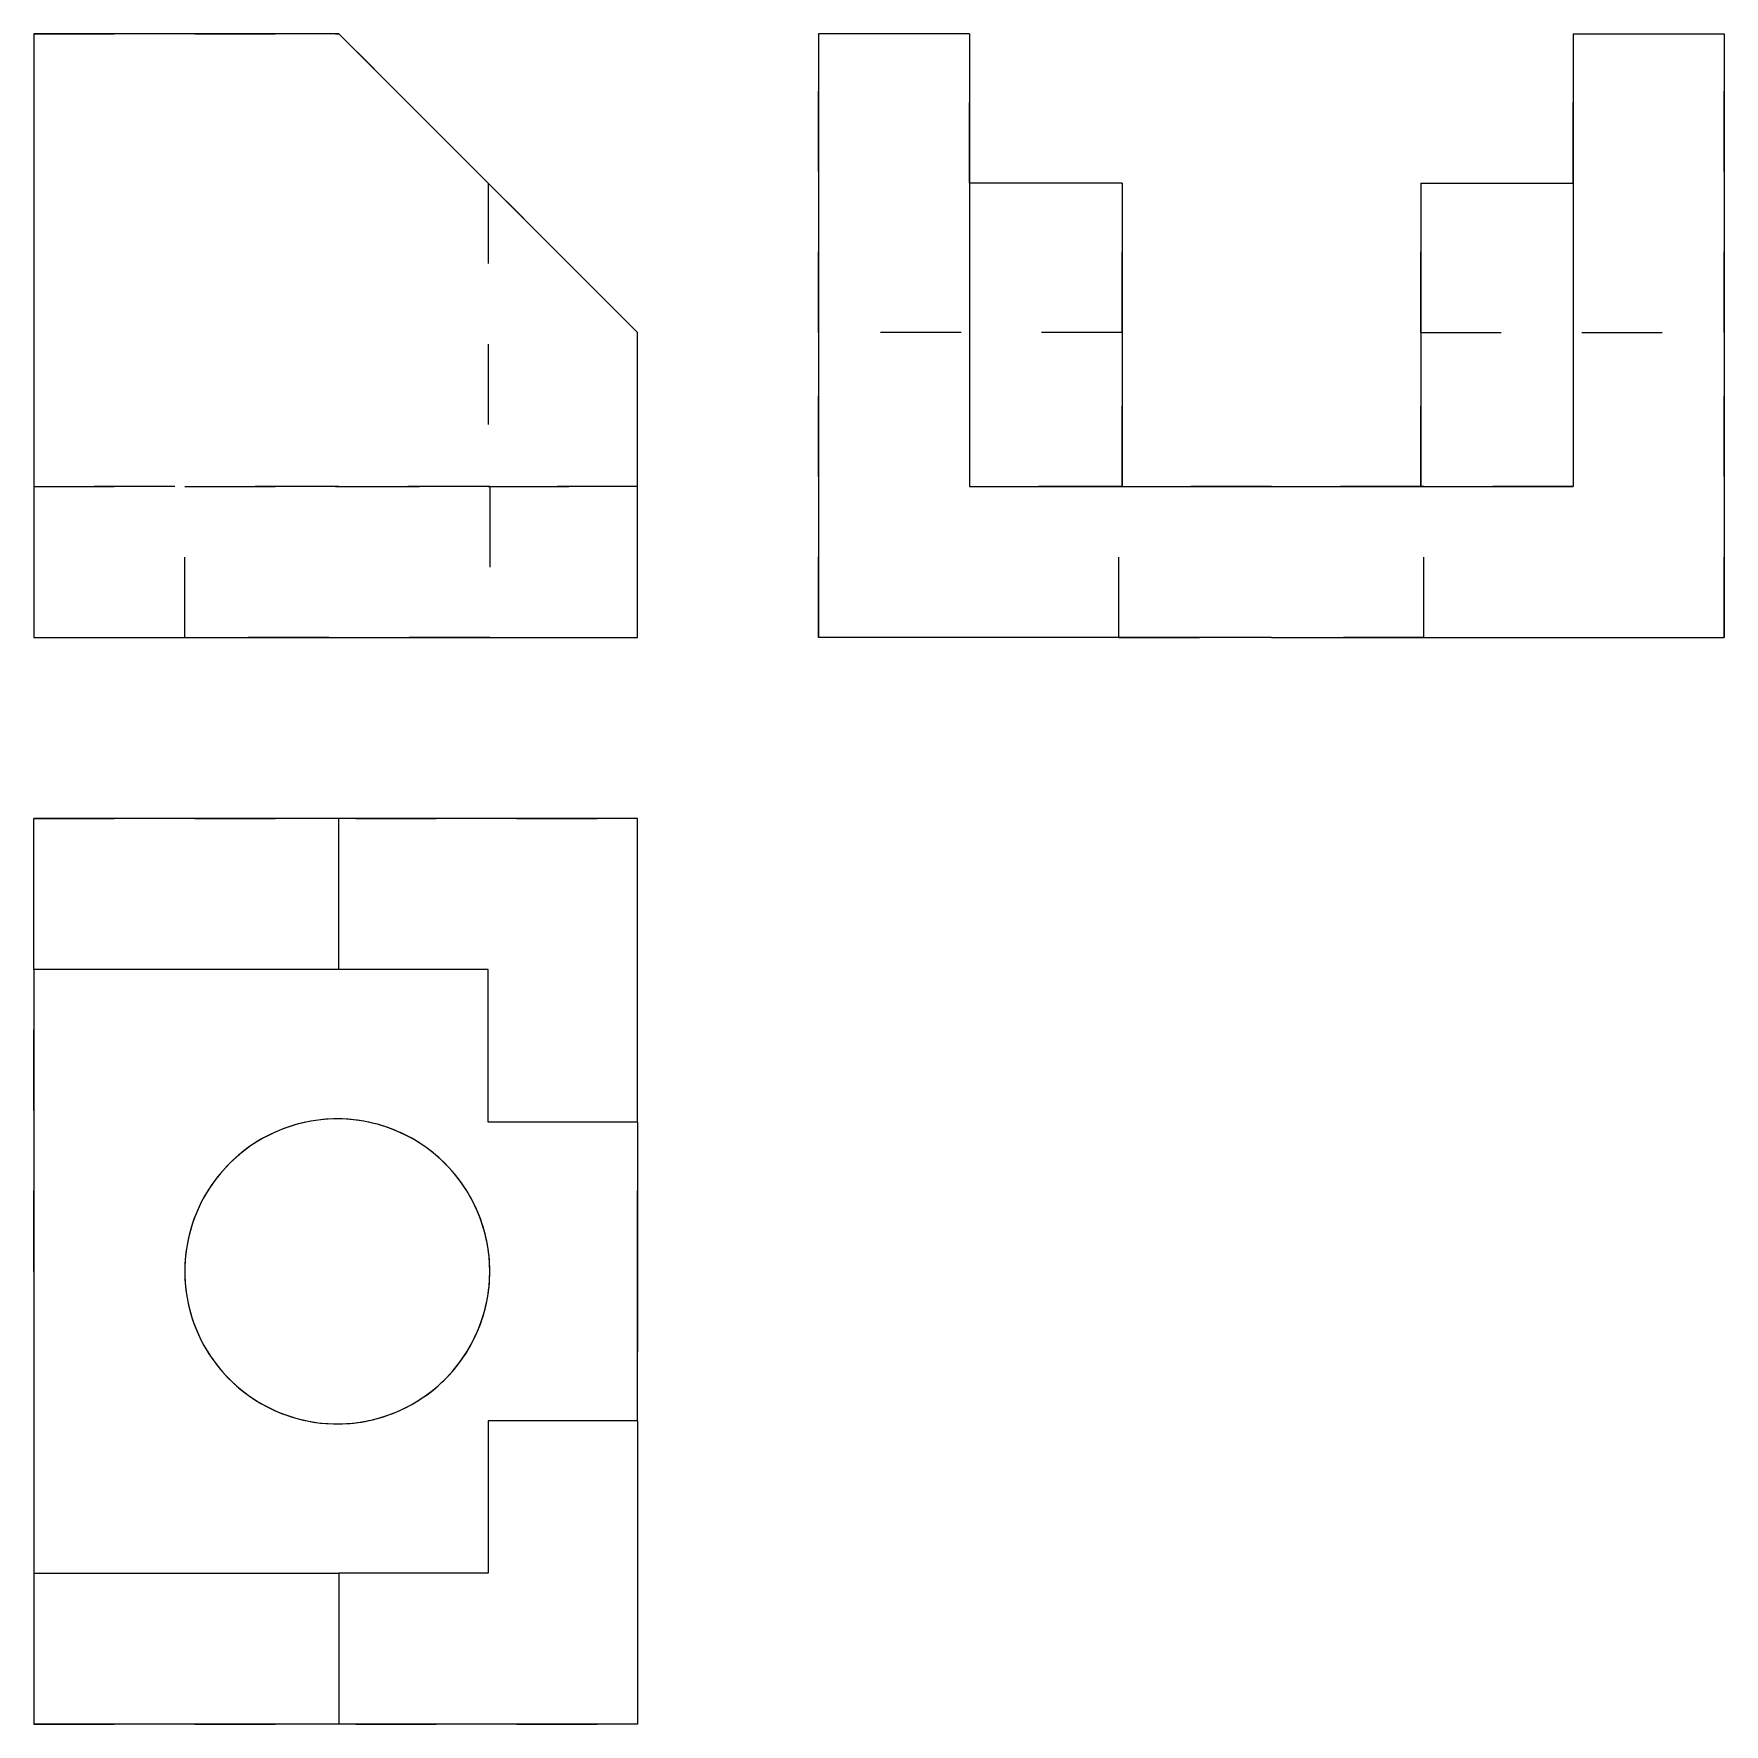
# Model space of a CAD drawing. Extents: x 0 to 2.1, y 0 to 2.1.
import ezdxf

# ---------------------------------------------------------------- set-up
doc = ezdxf.new("R2010")
doc.units = 0
doc.linetypes.add('HIDDEN', pattern=[0.05625, 0.037519, -0.018731])
for name, color, linetype in [('FRONT', 7, 'CONTINUOUS'), ('FRONT_HID', 7, 'HIDDEN'), ('LEFT', 7, 'CONTINUOUS'), ('LEFT_HID', 7, 'HIDDEN'), ('TOP', 7, 'CONTINUOUS'), ('TOP_HID', 7, 'HIDDEN')]:
    doc.layers.add(name, color=color, linetype=linetype)

msp = doc.modelspace()

# ---------------------------------------------------------------- linework, layer by layer
at = {"layer": 'FRONT'}
for p, q in [((0.378947, 2.1), (0, 2.1)), ((0, 2.1), (0, 1.35)), ((0.75, 1.728947), (0.378947, 2.1)), ((0.75, 1.35), (0.75, 1.728947)), ((0, 1.35), (0.75, 1.35))]:
    msp.add_line(p, q, dxfattribs=at)
at = {"layer": 'FRONT_HID', "linetype": 'HIDDEN'}
for p, q in [((0, 2.1), (0, 1.5375)), ((0, 2.1), (0, 1.5375)), ((0.375, 2.1), (0, 2.1)), ((0, 2.1), (0.375, 2.1)), ((0.378947, 2.1), (0.375, 2.1)), ((0.375, 2.1), (0.378947, 2.1)), ((0.564474, 1.914474), (0.378947, 2.1)), ((0.564474, 1.914474), (0.378947, 2.1)), ((0.564474, 1.914474), (0.564474, 1.5375)), ((0.75, 1.728947), (0.564474, 1.914474)), ((0.75, 1.728947), (0.564474, 1.914474)), ((0.564474, 1.914474), (0.564474, 1.5375)), ((0.564474, 1.914474), (0.564474, 1.5375)), ((0.564474, 1.914474), (0.564474, 1.5375)), ((0.75, 1.5375), (0.75, 1.728947)), ((0.75, 1.5375), (0.75, 1.728947)), ((0, 1.5375), (0, 1.35)), ((0, 1.5375), (0.375, 1.5375)), ((0.375, 1.5375), (0, 1.5375)), ((0.375, 1.5375), (0.1875, 1.5375)), ((0.1875, 1.5375), (0.375, 1.5375)), ((0.1875, 1.35), (0.1875, 1.5375)), ((0.375, 1.5375), (0.378947, 1.5375)), ((0.378947, 1.5375), (0.375, 1.5375)), ((0.378947, 1.5375), (0.375, 1.5375)), ((0.375, 1.5375), (0.378947, 1.5375)), ((0.566447, 1.5375), (0.378947, 1.5375)), ((0.378947, 1.5375), (0.566447, 1.5375)), ((0.564474, 1.5375), (0.378947, 1.5375)), ((0.378947, 1.5375), (0.564474, 1.5375)), ((0.564474, 1.5375), (0.75, 1.5375)), ((0.75, 1.5375), (0.564474, 1.5375)), ((0.566447, 1.5375), (0.566447, 1.35)), ((0.75, 1.35), (0.75, 1.5375)), ((0, 1.35), (0.1875, 1.35)), ((0.566447, 1.35), (0.1875, 1.35)), ((0.1875, 1.35), (0.566447, 1.35)), ((0.566447, 1.35), (0.75, 1.35))]:
    msp.add_line(p, q, dxfattribs=at)
at = {"layer": 'LEFT'}
for p, q in [((0.975, 2.1), (0.975, 1.35)), ((1.1625, 2.1), (0.975, 2.1)), ((1.1625, 2.1), (1.1625, 1.5375)), ((1.9125, 2.1), (1.9125, 1.5375)), ((1.9125, 2.1), (2.1, 2.1)), ((2.1, 2.1), (2.1, 1.35)), ((1.351974, 1.914474), (1.1625, 1.914474)), ((1.351974, 1.914474), (1.351974, 1.5375)), ((1.723026, 1.914474), (1.723026, 1.5375)), ((1.723026, 1.914474), (1.9125, 1.914474)), ((1.1625, 1.5375), (1.5375, 1.5375)), ((1.5375, 1.5375), (1.9125, 1.5375)), ((1.5375, 1.35), (0.975, 1.35)), ((1.5375, 1.35), (2.1, 1.35))]:
    msp.add_line(p, q, dxfattribs=at)
at = {"layer": 'LEFT_HID', "linetype": 'HIDDEN'}
for p, q in [((0.975, 1.728947), (0.975, 2.1)), ((1.1625, 1.914474), (1.1625, 2.1)), ((1.9125, 1.914474), (1.9125, 2.1)), ((2.1, 1.728947), (2.1, 2.1)), ((1.1625, 1.914474), (1.1625, 1.5375)), ((1.351974, 1.728947), (1.351974, 1.914474)), ((1.723026, 1.728947), (1.723026, 1.914474)), ((1.9125, 1.914474), (1.9125, 1.5375)), ((0.975, 1.35), (0.975, 1.728947)), ((1.351974, 1.728947), (0.975, 1.728947)), ((1.351974, 1.5375), (1.351974, 1.728947)), ((1.723026, 1.728947), (2.1, 1.728947)), ((1.723026, 1.5375), (1.723026, 1.728947)), ((2.1, 1.35), (2.1, 1.728947)), ((1.351974, 1.5375), (1.1625, 1.5375)), ((1.348037, 1.5375), (1.1625, 1.5375)), ((1.1625, 1.5375), (1.348037, 1.5375)), ((1.348037, 1.5375), (1.348026, 1.5375)), ((1.348026, 1.5375), (1.348037, 1.5375)), ((1.348026, 1.35), (1.348026, 1.5375)), ((1.5375, 1.5375), (1.348037, 1.5375)), ((1.348037, 1.5375), (1.726963, 1.5375)), ((1.351974, 1.5375), (1.5375, 1.5375)), ((1.726963, 1.5375), (1.5375, 1.5375)), ((1.723026, 1.5375), (1.5375, 1.5375)), ((1.9125, 1.5375), (1.723026, 1.5375)), ((1.726963, 1.5375), (1.726974, 1.5375)), ((1.726974, 1.5375), (1.726963, 1.5375)), ((1.9125, 1.5375), (1.726963, 1.5375)), ((1.726963, 1.5375), (1.9125, 1.5375)), ((1.726974, 1.35), (1.726974, 1.5375)), ((1.5375, 1.35), (1.348026, 1.35)), ((1.348026, 1.35), (1.5375, 1.35)), ((1.5375, 1.35), (1.726974, 1.35)), ((1.726974, 1.35), (1.5375, 1.35))]:
    msp.add_line(p, q, dxfattribs=at)
at = {"layer": 'TOP'}
for p, q in [((0.378947, 1.125), (0, 1.125)), ((0, 0.9375), (0, 1.125)), ((0.75, 1.125), (0.378947, 1.125)), ((0.378947, 0.9375), (0.378947, 1.125)), ((0.75, 0.748026), (0.75, 1.125)), ((0, 0.9375), (0, 0.5625)), ((0.375, 0.9375), (0, 0.9375)), ((0.378947, 0.9375), (0.375, 0.9375)), ((0.564474, 0.9375), (0.378947, 0.9375)), ((0.564474, 0.748026), (0.564474, 0.9375)), ((0.302021, 0.736518), (0.293496, 0.732593)), ((0.310729, 0.740016), (0.302021, 0.736518)), ((0.319601, 0.743079), (0.310729, 0.740016)), ((0.328612, 0.745698), (0.319601, 0.743079)), ((0.337743, 0.747868), (0.328612, 0.745698)), ((0.34697, 0.749583), (0.337743, 0.747868)), ((0.35627, 0.750839), (0.34697, 0.749583)), ((0.365621, 0.751633), (0.35627, 0.750839)), ((0.375, 0.751963), (0.365621, 0.751633)), ((0.378947, 0.751963), (0.375, 0.751963)), ((0.383639, 0.751856), (0.378947, 0.751963)), ((0.388326, 0.751633), (0.383639, 0.751856)), ((0.393007, 0.751294), (0.388326, 0.751633)), ((0.397677, 0.750839), (0.393007, 0.751294)), ((0.402335, 0.750269), (0.397677, 0.750839)), ((0.406978, 0.749583), (0.402335, 0.750269)), ((0.411602, 0.748783), (0.406978, 0.749583)), ((0.416205, 0.747868), (0.411602, 0.748783)), ((0.420783, 0.746839), (0.416205, 0.747868)), ((0.425335, 0.745698), (0.420783, 0.746839)), ((0.429857, 0.744444), (0.425335, 0.745698)), ((0.434347, 0.743079), (0.429857, 0.744444)), ((0.438801, 0.741602), (0.434347, 0.743079)), ((0.443218, 0.740016), (0.438801, 0.741602)), ((0.447594, 0.738321), (0.443218, 0.740016)), ((0.451926, 0.736518), (0.447594, 0.738321)), ((0.456213, 0.734609), (0.451926, 0.736518)), ((0.75, 0.748026), (0.564474, 0.748026)), ((0.75, 0.748026), (0.75, 0.5625)), ((0.269232, 0.718359), (0.261647, 0.712833)), ((0.277082, 0.723503), (0.269232, 0.718359)), ((0.285176, 0.728251), (0.277082, 0.723503)), ((0.293496, 0.732593), (0.285176, 0.728251)), ((0.460451, 0.732593), (0.456213, 0.734609)), ((0.464638, 0.730474), (0.460451, 0.732593)), ((0.468771, 0.728251), (0.464638, 0.730474)), ((0.472848, 0.725927), (0.468771, 0.728251)), ((0.476866, 0.723503), (0.472848, 0.725927)), ((0.480822, 0.720979), (0.476866, 0.723503)), ((0.484715, 0.718359), (0.480822, 0.720979)), ((0.488542, 0.715643), (0.484715, 0.718359)), ((0.492301, 0.712833), (0.488542, 0.715643)), ((0.240659, 0.694101), (0.23431, 0.687189)), ((0.247343, 0.700689), (0.240659, 0.694101)), ((0.254344, 0.706938), (0.247343, 0.700689)), ((0.261647, 0.712833), (0.254344, 0.706938)), ((0.495988, 0.709931), (0.492301, 0.712833)), ((0.499603, 0.706938), (0.495988, 0.709931)), ((0.503142, 0.703857), (0.499603, 0.706938)), ((0.506604, 0.700689), (0.503142, 0.703857)), ((0.509987, 0.697436), (0.506604, 0.700689)), ((0.513288, 0.694101), (0.509987, 0.697436)), ((0.516505, 0.690684), (0.513288, 0.694101)), ((0.222677, 0.672467), (0.217421, 0.664692)), ((0.228311, 0.679972), (0.222677, 0.672467)), ((0.23431, 0.687189), (0.228311, 0.679972)), ((0.519637, 0.687189), (0.516505, 0.690684)), ((0.522681, 0.683618), (0.519637, 0.687189)), ((0.525636, 0.679972), (0.522681, 0.683618)), ((0.5285, 0.676255), (0.525636, 0.679972)), ((0.53127, 0.672467), (0.5285, 0.676255)), ((0.533947, 0.668612), (0.53127, 0.672467)), ((0.212557, 0.656667), (0.208096, 0.64841)), ((0.217421, 0.664692), (0.212557, 0.656667)), ((0.536526, 0.664692), (0.533947, 0.668612)), ((0.539008, 0.660709), (0.536526, 0.664692)), ((0.541391, 0.656667), (0.539008, 0.660709)), ((0.543672, 0.652566), (0.541391, 0.656667)), ((0.545852, 0.64841), (0.543672, 0.652566)), ((0.200426, 0.631285), (0.197237, 0.622459)), ((0.204049, 0.639942), (0.200426, 0.631285)), ((0.208096, 0.64841), (0.204049, 0.639942)), ((0.547927, 0.644201), (0.545852, 0.64841)), ((0.549898, 0.639942), (0.547927, 0.644201)), ((0.551763, 0.635636), (0.549898, 0.639942)), ((0.553521, 0.631285), (0.551763, 0.635636)), ((0.55517, 0.626891), (0.553521, 0.631285)), ((0.194489, 0.613485), (0.192188, 0.604387)), ((0.197237, 0.622459), (0.194489, 0.613485)), ((0.55671, 0.622459), (0.55517, 0.626891)), ((0.55814, 0.617989), (0.55671, 0.622459)), ((0.559459, 0.613485), (0.55814, 0.617989)), ((0.560665, 0.60895), (0.559459, 0.613485)), ((0.190341, 0.595186), (0.188951, 0.585904)), ((0.192188, 0.604387), (0.190341, 0.595186)), ((0.561759, 0.604387), (0.560665, 0.60895)), ((0.56274, 0.599798), (0.561759, 0.604387)), ((0.563607, 0.595186), (0.56274, 0.599798)), ((0.564359, 0.590554), (0.563607, 0.595186)), ((0.564996, 0.585904), (0.564359, 0.590554)), ((0.188023, 0.576566), (0.187558, 0.567192)), ((0.187558, 0.567192), (0.187558, 0.557808)), ((0.188951, 0.585904), (0.188023, 0.576566)), ((0.565518, 0.581241), (0.564996, 0.585904)), ((0.565925, 0.576566), (0.565518, 0.581241)), ((0.566215, 0.571882), (0.565925, 0.576566)), ((0.566389, 0.567192), (0.566215, 0.571882)), ((0.566447, 0.5625), (0.566389, 0.567192)), ((0, 0.5625), (0, 0.1875)), ((0.187558, 0.557808), (0.188023, 0.548434)), ((0.188023, 0.548434), (0.188951, 0.539096)), ((0.565518, 0.543759), (0.565925, 0.548434)), ((0.565925, 0.548434), (0.566215, 0.553118)), ((0.566215, 0.553118), (0.566389, 0.557808)), ((0.566389, 0.557808), (0.566447, 0.5625)), ((0.75, 0.376974), (0.75, 0.5625)), ((0.188951, 0.539096), (0.190341, 0.529814)), ((0.190341, 0.529814), (0.192188, 0.520613)), ((0.561759, 0.520613), (0.56274, 0.525202)), ((0.56274, 0.525202), (0.563607, 0.529814)), ((0.563607, 0.529814), (0.564359, 0.534446)), ((0.564359, 0.534446), (0.564996, 0.539096)), ((0.564996, 0.539096), (0.565518, 0.543759)), ((0.192188, 0.520613), (0.194489, 0.511515)), ((0.194489, 0.511515), (0.197237, 0.502541)), ((0.55671, 0.502541), (0.55814, 0.507011)), ((0.55814, 0.507011), (0.559459, 0.511515)), ((0.559459, 0.511515), (0.560665, 0.51605)), ((0.560665, 0.51605), (0.561759, 0.520613)), ((0.197237, 0.502541), (0.200426, 0.493715)), ((0.200426, 0.493715), (0.204049, 0.485058)), ((0.204049, 0.485058), (0.208096, 0.47659)), ((0.547927, 0.480799), (0.549898, 0.485058)), ((0.549898, 0.485058), (0.551763, 0.489364)), ((0.551763, 0.489364), (0.553521, 0.493715)), ((0.553521, 0.493715), (0.55517, 0.498109)), ((0.55517, 0.498109), (0.55671, 0.502541)), ((0.208096, 0.47659), (0.212557, 0.468333)), ((0.212557, 0.468333), (0.217421, 0.460308)), ((0.536526, 0.460308), (0.539008, 0.464291)), ((0.539008, 0.464291), (0.541391, 0.468333)), ((0.541391, 0.468333), (0.543672, 0.472434)), ((0.543672, 0.472434), (0.545852, 0.47659)), ((0.545852, 0.47659), (0.547927, 0.480799)), ((0.217421, 0.460308), (0.222677, 0.452533)), ((0.222677, 0.452533), (0.228311, 0.445028)), ((0.228311, 0.445028), (0.23431, 0.437811)), ((0.519637, 0.437811), (0.522681, 0.441382)), ((0.522681, 0.441382), (0.525636, 0.445028)), ((0.525636, 0.445028), (0.5285, 0.448745)), ((0.5285, 0.448745), (0.53127, 0.452533)), ((0.53127, 0.452533), (0.533947, 0.456388)), ((0.533947, 0.456388), (0.536526, 0.460308)), ((0.23431, 0.437811), (0.240659, 0.430899)), ((0.240659, 0.430899), (0.247343, 0.424311)), ((0.247343, 0.424311), (0.254344, 0.418062)), ((0.499603, 0.418062), (0.503142, 0.421143)), ((0.503142, 0.421143), (0.506604, 0.424311)), ((0.506604, 0.424311), (0.509987, 0.427564)), ((0.509987, 0.427564), (0.513288, 0.430899)), ((0.513288, 0.430899), (0.516505, 0.434316)), ((0.516505, 0.434316), (0.519637, 0.437811)), ((0.254344, 0.418062), (0.261647, 0.412167)), ((0.261647, 0.412167), (0.269232, 0.406641)), ((0.269232, 0.406641), (0.277082, 0.401497)), ((0.277082, 0.401497), (0.285176, 0.396749)), ((0.468771, 0.396749), (0.472848, 0.399073)), ((0.472848, 0.399073), (0.476866, 0.401497)), ((0.476866, 0.401497), (0.480822, 0.404021)), ((0.480822, 0.404021), (0.484715, 0.406641)), ((0.484715, 0.406641), (0.488542, 0.409357)), ((0.488542, 0.409357), (0.492301, 0.412167)), ((0.492301, 0.412167), (0.495988, 0.415069)), ((0.495988, 0.415069), (0.499603, 0.418062)), ((0.285176, 0.396749), (0.293496, 0.392407)), ((0.293496, 0.392407), (0.302021, 0.388482)), ((0.302021, 0.388482), (0.310729, 0.384984)), ((0.310729, 0.384984), (0.319601, 0.381921)), ((0.319601, 0.381921), (0.328612, 0.379302)), ((0.328612, 0.379302), (0.337743, 0.377132)), ((0.416205, 0.377132), (0.420783, 0.378161)), ((0.420783, 0.378161), (0.425335, 0.379302)), ((0.425335, 0.379302), (0.429857, 0.380556)), ((0.429857, 0.380556), (0.434347, 0.381921)), ((0.434347, 0.381921), (0.438801, 0.383398)), ((0.438801, 0.383398), (0.443218, 0.384984)), ((0.443218, 0.384984), (0.447594, 0.386679)), ((0.447594, 0.386679), (0.451926, 0.388482)), ((0.451926, 0.388482), (0.456213, 0.390391)), ((0.456213, 0.390391), (0.460451, 0.392407)), ((0.460451, 0.392407), (0.464638, 0.394526)), ((0.464638, 0.394526), (0.468771, 0.396749)), ((0.337743, 0.377132), (0.34697, 0.375417)), ((0.34697, 0.375417), (0.35627, 0.374161)), ((0.35627, 0.374161), (0.365621, 0.373367)), ((0.365621, 0.373367), (0.375, 0.373037)), ((0.375, 0.373037), (0.378947, 0.373037)), ((0.378947, 0.373037), (0.383639, 0.373144)), ((0.383639, 0.373144), (0.388326, 0.373367)), ((0.388326, 0.373367), (0.393007, 0.373706)), ((0.393007, 0.373706), (0.397677, 0.374161)), ((0.397677, 0.374161), (0.402335, 0.374731)), ((0.402335, 0.374731), (0.406978, 0.375417)), ((0.406978, 0.375417), (0.411602, 0.376217)), ((0.411602, 0.376217), (0.416205, 0.377132)), ((0.75, 0.376974), (0.564474, 0.376974)), ((0.564474, 0.376974), (0.564474, 0.1875)), ((0.75, 0.376974), (0.75, 0)), ((0, 0.1875), (0, 0)), ((0, 0.1875), (0.375, 0.1875)), ((0.375, 0.1875), (0.378947, 0.1875)), ((0.378947, 0.1875), (0.378947, 0)), ((0.564474, 0.1875), (0.378947, 0.1875)), ((0.378947, 0), (0, 0)), ((0.75, 0), (0.378947, 0))]:
    msp.add_line(p, q, dxfattribs=at)
at = {"layer": 'TOP_HID', "linetype": 'HIDDEN'}
for p, q in [((0, 0.5625), (0, 1.125)), ((0, 1.125), (0.75, 1.125)), ((0.75, 0.5625), (0.75, 1.125)), ((0.299046, 0.735206), (0.290534, 0.731107)), ((0.307751, 0.738876), (0.299046, 0.735206)), ((0.316629, 0.742107), (0.307751, 0.738876)), ((0.325657, 0.744892), (0.316629, 0.742107)), ((0.334812, 0.747223), (0.325657, 0.744892)), ((0.344072, 0.749095), (0.334812, 0.747223)), ((0.353414, 0.750503), (0.344072, 0.749095)), ((0.362814, 0.751444), (0.353414, 0.750503)), ((0.37225, 0.751915), (0.362814, 0.751444)), ((0.381697, 0.751915), (0.37225, 0.751915)), ((0.391133, 0.751444), (0.381697, 0.751915)), ((0.400534, 0.750503), (0.391133, 0.751444)), ((0.409875, 0.749095), (0.400534, 0.750503)), ((0.419136, 0.747223), (0.409875, 0.749095)), ((0.428291, 0.744892), (0.419136, 0.747223)), ((0.437319, 0.742107), (0.428291, 0.744892)), ((0.446196, 0.738876), (0.437319, 0.742107)), ((0.454902, 0.735206), (0.446196, 0.738876)), ((0.463414, 0.731107), (0.454902, 0.735206)), ((0.26637, 0.716341), (0.258839, 0.710636)), ((0.274175, 0.721663), (0.26637, 0.716341)), ((0.282237, 0.726589), (0.274175, 0.721663)), ((0.290534, 0.731107), (0.282237, 0.726589)), ((0.471711, 0.726589), (0.463414, 0.731107)), ((0.479772, 0.721663), (0.471711, 0.726589)), ((0.487578, 0.716341), (0.479772, 0.721663)), ((0.495109, 0.710636), (0.487578, 0.716341)), ((0.244676, 0.698138), (0.23808, 0.691375)), ((0.251602, 0.704564), (0.244676, 0.698138)), ((0.258839, 0.710636), (0.251602, 0.704564)), ((0.502346, 0.704564), (0.495109, 0.710636)), ((0.509271, 0.698138), (0.502346, 0.704564)), ((0.515868, 0.691375), (0.509271, 0.698138)), ((0.225938, 0.676905), (0.220423, 0.669234)), ((0.231828, 0.684291), (0.225938, 0.676905)), ((0.23808, 0.691375), (0.231828, 0.684291)), ((0.522119, 0.684291), (0.515868, 0.691375)), ((0.528009, 0.676905), (0.522119, 0.684291)), ((0.533524, 0.669234), (0.528009, 0.676905)), ((0.210574, 0.653117), (0.206264, 0.64471)), ((0.215298, 0.661298), (0.210574, 0.653117)), ((0.220423, 0.669234), (0.215298, 0.661298)), ((0.53865, 0.661298), (0.533524, 0.669234)), ((0.543374, 0.653117), (0.53865, 0.661298)), ((0.547684, 0.64471), (0.543374, 0.653117)), ((0.202378, 0.636098), (0.198927, 0.627304)), ((0.206264, 0.64471), (0.202378, 0.636098)), ((0.551569, 0.636098), (0.547684, 0.64471)), ((0.555021, 0.627304), (0.551569, 0.636098)), ((0.193359, 0.609254), (0.191257, 0.600043)), ((0.195918, 0.618348), (0.193359, 0.609254)), ((0.198927, 0.627304), (0.195918, 0.618348)), ((0.55803, 0.618348), (0.555021, 0.627304)), ((0.560588, 0.609254), (0.55803, 0.618348)), ((0.562691, 0.600043), (0.560588, 0.609254)), ((0.189616, 0.59074), (0.188442, 0.581365)), ((0.191257, 0.600043), (0.189616, 0.59074)), ((0.564331, 0.59074), (0.562691, 0.600043)), ((0.565506, 0.581365), (0.564331, 0.59074)), ((0.187736, 0.571944), (0.1875, 0.5625)), ((0.188442, 0.581365), (0.187736, 0.571944)), ((0.566212, 0.571944), (0.565506, 0.581365)), ((0.566447, 0.5625), (0.566212, 0.571944)), ((0, 0.5625), (0, 0)), ((0.1875, 0.5625), (0.187736, 0.553056)), ((0.187736, 0.553056), (0.188442, 0.543635)), ((0.565506, 0.543635), (0.566212, 0.553056)), ((0.566212, 0.553056), (0.566447, 0.5625)), ((0.75, 0.5625), (0.75, 0)), ((0.188442, 0.543635), (0.189616, 0.53426)), ((0.189616, 0.53426), (0.191257, 0.524957)), ((0.562691, 0.524957), (0.564331, 0.53426)), ((0.564331, 0.53426), (0.565506, 0.543635)), ((0.191257, 0.524957), (0.193359, 0.515746)), ((0.193359, 0.515746), (0.195918, 0.506652)), ((0.195918, 0.506652), (0.198927, 0.497696)), ((0.555021, 0.497696), (0.55803, 0.506652)), ((0.55803, 0.506652), (0.560588, 0.515746)), ((0.560588, 0.515746), (0.562691, 0.524957)), ((0.198927, 0.497696), (0.202378, 0.488902)), ((0.202378, 0.488902), (0.206264, 0.48029)), ((0.547684, 0.48029), (0.551569, 0.488902)), ((0.551569, 0.488902), (0.555021, 0.497696)), ((0.206264, 0.48029), (0.210574, 0.471883)), ((0.210574, 0.471883), (0.215298, 0.463702)), ((0.215298, 0.463702), (0.220423, 0.455766)), ((0.533524, 0.455766), (0.53865, 0.463702)), ((0.53865, 0.463702), (0.543374, 0.471883)), ((0.543374, 0.471883), (0.547684, 0.48029)), ((0.220423, 0.455766), (0.225938, 0.448095)), ((0.225938, 0.448095), (0.231828, 0.440709)), ((0.522119, 0.440709), (0.528009, 0.448095)), ((0.528009, 0.448095), (0.533524, 0.455766)), ((0.231828, 0.440709), (0.23808, 0.433625)), ((0.23808, 0.433625), (0.244676, 0.426862)), ((0.244676, 0.426862), (0.251602, 0.420436)), ((0.251602, 0.420436), (0.258839, 0.414364)), ((0.495109, 0.414364), (0.502346, 0.420436)), ((0.502346, 0.420436), (0.509271, 0.426862)), ((0.509271, 0.426862), (0.515868, 0.433625)), ((0.515868, 0.433625), (0.522119, 0.440709)), ((0.258839, 0.414364), (0.26637, 0.408659)), ((0.26637, 0.408659), (0.274175, 0.403337)), ((0.274175, 0.403337), (0.282237, 0.398411)), ((0.471711, 0.398411), (0.479772, 0.403337)), ((0.479772, 0.403337), (0.487578, 0.408659)), ((0.487578, 0.408659), (0.495109, 0.414364)), ((0.282237, 0.398411), (0.290534, 0.393893)), ((0.290534, 0.393893), (0.299046, 0.389794)), ((0.299046, 0.389794), (0.307751, 0.386124)), ((0.307751, 0.386124), (0.316629, 0.382893)), ((0.316629, 0.382893), (0.325657, 0.380108)), ((0.325657, 0.380108), (0.334812, 0.377777)), ((0.419136, 0.377777), (0.428291, 0.380108)), ((0.428291, 0.380108), (0.437319, 0.382893)), ((0.437319, 0.382893), (0.446196, 0.386124)), ((0.446196, 0.386124), (0.454902, 0.389794)), ((0.454902, 0.389794), (0.463414, 0.393893)), ((0.463414, 0.393893), (0.471711, 0.398411)), ((0.334812, 0.377777), (0.344072, 0.375905)), ((0.344072, 0.375905), (0.353414, 0.374497)), ((0.353414, 0.374497), (0.362814, 0.373556)), ((0.362814, 0.373556), (0.37225, 0.373085)), ((0.37225, 0.373085), (0.381697, 0.373085)), ((0.381697, 0.373085), (0.391133, 0.373556)), ((0.391133, 0.373556), (0.400534, 0.374497)), ((0.400534, 0.374497), (0.409875, 0.375905)), ((0.409875, 0.375905), (0.419136, 0.377777)), ((0, 0), (0.75, 0))]:
    msp.add_line(p, q, dxfattribs=at)

doc.saveas('drawing.dxf')
